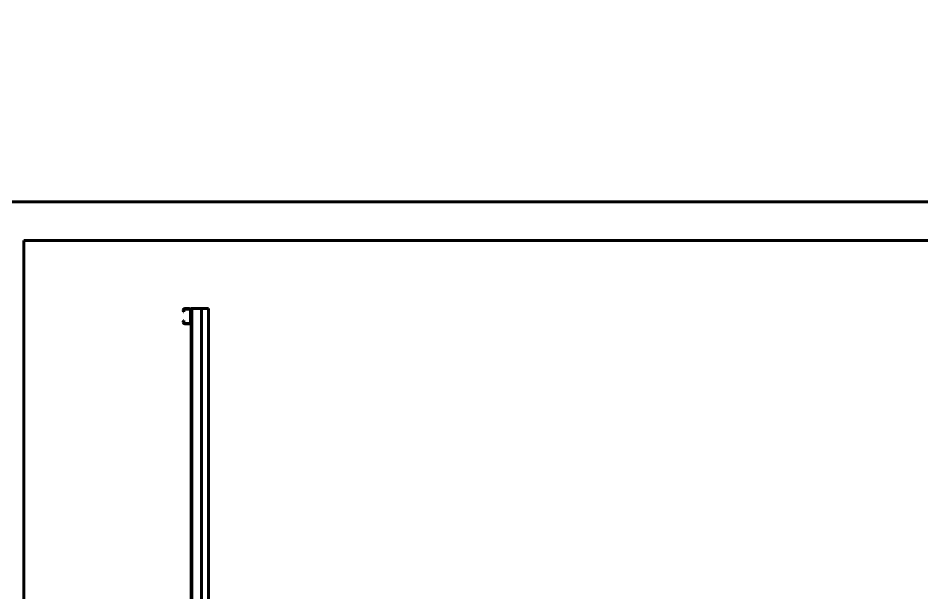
# Model space of a CAD drawing. Header units: millimetres. Extents: x 0 to 1680, y 0 to 594.
# Drawn here: x 44.5 to 131.7, y 538.5 to 594 of the extents above; entities that cross this region are included whole.
import ezdxf

# ---------------------------------------------------------------- set-up
doc = ezdxf.new("R2010")
doc.units = ezdxf.units.MM
doc.linetypes.add('K5LT_BASIC', pattern=[0])
doc.layers.add('Системный слой', color=7, linetype='Continuous')

# ---------------------------------------------------------------- blocks, each defined once
blk = doc.blocks.new('U495')
at = {"layer": 'Системный слой', "color": 5, "linetype": 'K5LT_BASIC', "lineweight": 60, "true_color": 0x0000ff}
for p, q in [((60.396, 565.782), (60.411, 565.613)), ((60.411, 565.613), (60.467, 565.613)), ((60.452, 565.784), (60.467, 565.613)), ((60.564, 565.95), (60.977, 565.95)), ((60.564, 565.894), (60.977, 565.894)), ((61.089, 565.782), (61.089, 564.619)), ((61.146, 565.782), (61.146, 564.619)), ((60.396, 564.619), (60.411, 564.788)), ((60.467, 564.788), (60.411, 564.788)), ((60.452, 564.617), (60.467, 564.788)), ((60.977, 564.507), (60.564, 564.507)), ((60.977, 564.45), (60.564, 564.45))]:
    blk.add_line(p, q, dxfattribs=at)
for centre, radius, start, end in [((60.564, 565.782), 0.169, 90, 180), ((60.564, 565.782), 0.113, 90, 178.8753), ((60.977, 565.782), 0.169, 0, 90), ((60.977, 565.782), 0.113, 0, 90), ((60.564, 564.619), 0.169, 180, 270), ((60.564, 564.619), 0.113, 181.1247, 270), ((60.977, 564.619), 0.112, 270, 0), ((60.977, 564.619), 0.169, 270, 0)]:
    blk.add_arc(centre, radius, start, end, dxfattribs=at)

msp = doc.modelspace()

# ---------------------------------------------------------------- linework, layer by layer
at = {"layer": 'Системный слой', "color": 5, "linetype": 'K5LT_BASIC', "lineweight": 60, "true_color": 0x0000ff}
for p, q in [((41.27074, 576.26284), (181.14574, 576.26284)), ((45.02074, 572.51284), (177.39574, 572.51284)), ((45.02074, 385.72534), (45.02074, 572.51284)), ((61.14574, 389.93578), (61.14574, 565.95034)), ((61.14574, 565.95034), (62.83324, 565.95034)), ((61.22074, 565.95034), (61.22074, 389.93578)), ((62.15824, 390.02559), (62.15824, 565.95034)), ((62.83324, 390.02559), (62.83324, 565.95034))]:
    msp.add_line(p, q, dxfattribs=at)

# ---------------------------------------------------------------- block references
at = {"layer": 'Системный слой'}
msp.add_blockref('U495', (0, 0), dxfattribs=at)

doc.saveas('drawing.dxf')
